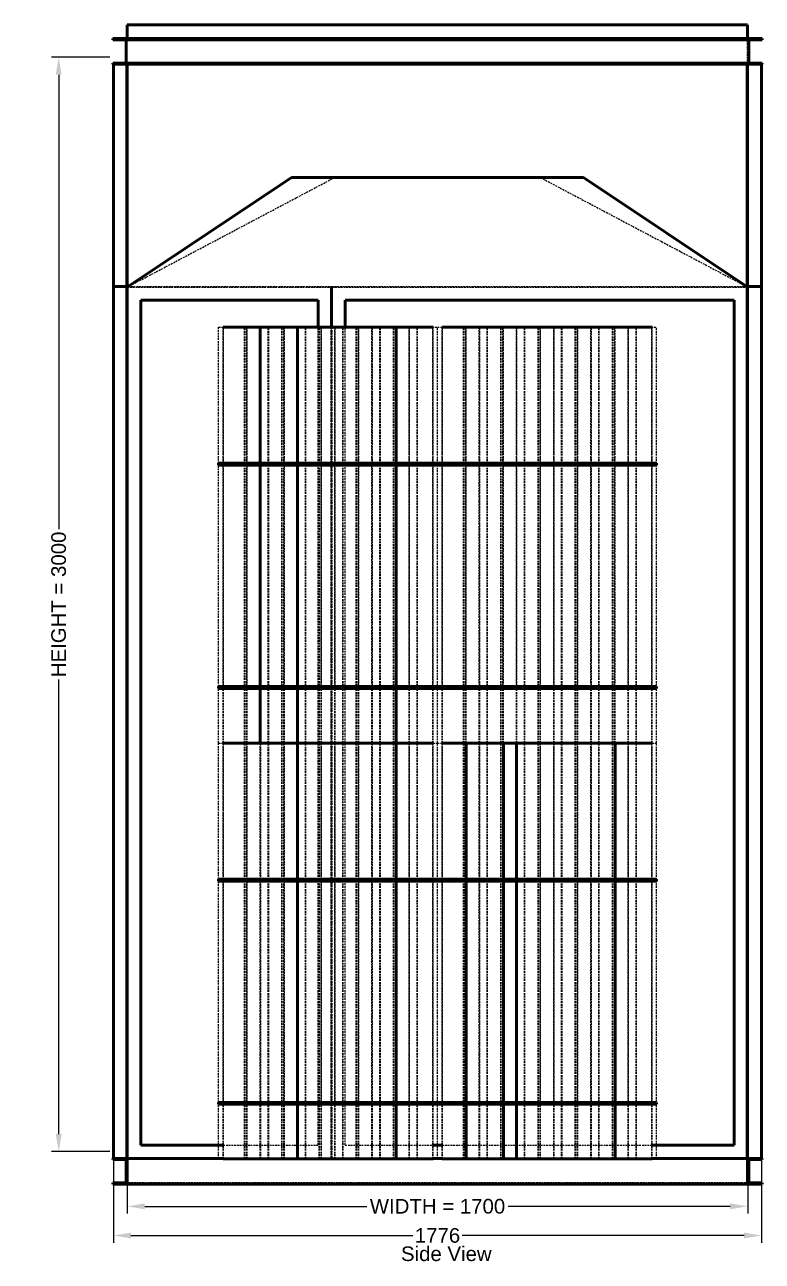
# Model space of a CAD drawing. Header units: millimetres. Extents: x -44 to 17066, y 420 to 12180.
# Drawn here: x 720 to 2741, y 8663 to 12053 of the extents above; entities that cross this region are included whole.
import ezdxf

# ---------------------------------------------------------------- set-up
doc = ezdxf.new("R2010")
doc.units = ezdxf.units.MM
doc.linetypes.add('Hidden', pattern=[15, 5, -3, 5, -2])
for name, color, linetype, lineweight in [('Default', 7, 'Continuous', 50), ('Edges', 7, 'Hidden', 15), ('HiddenEdges', 2, 'Hidden', 15), ('HiddenSilhouettes', 2, 'Hidden', 15), ('HiddenWires', 7, 'Hidden', 15), ('Silhouettes', 7, 'Continuous', 50), ('Wires', 7, 'Hidden', 15)]:
    doc.layers.add(name, color=color, linetype=linetype, lineweight=lineweight)
doc.layers.add('Dimension', color=7, linetype='Continuous', lineweight=50, true_color=0x6495ed)
doc.styles.add('Default', font='arial.ttf')
doc.dimstyles.get("Standard").update_dxf_attribs({"dimtxt": 0.18, "dimasz": 0.18, "dimexe": 0.18, "dimexo": 0.0625, "dimgap": 0.09, "dimtad": 0, "dimtih": 1, "dimtoh": 1, "dimdec": 4, "dimzin": 0, "dimdsep": 46, "dimtxsty": 'Standard', "dimcen": 0.09, "dimadec": 0, "dimazin": 0, "dimtfac": 1, "dimtdec": 4, "dimtofl": 0, "dimtmove": 0, "dimatfit": 3, "dimfxl": 1, "dimtolj": 1, "dimtzin": 0, "dimarcsym": 0})

# ---------------------------------------------------------------- blocks, each defined once
blk = doc.blocks.new('Left')
at = {"layer": 'Edges'}
blk.add_lwpolyline([(282.8, 1169.8), (848.8, 870.4)], dxfattribs=at)
for points in [[(-850, 869.8, 0), (-282.8, 1169.8, 0)], [(-587.5, 386.8, 0), (-587.5, 759.8, 0)], [(-521.5, 386.8, 0), (-521.5, 759.8, 0)], [(-419.5, 386.8, 0), (-419.5, 759.8, 0)], [(-317.5, 386.8, 0), (-317.5, 759.8, 0)], [(-281.5, 386.8, 0), (-281.5, 759.8, 0)], [(-215.5, 386.8, 0), (-215.5, 759.8, 0)], [(-179.5, 386.8, 0), (-179.5, 759.8, 0)], [(-77.5, 386.8, 0), (-77.5, 759.8, 0)], [(-11.5, 386.8, 0), (-11.5, 759.8, 0)], [(12.5, 386.8, 0), (12.5, 759.8, 0)], [(78.5, 386.8, 0), (78.5, 759.8, 0)], [(114.5, 386.8, 0), (114.5, 759.8, 0)], [(180.5, 386.8, 0), (180.5, 759.8, 0)], [(216.5, 386.8, 0), (216.5, 759.8, 0)], [(282.5, 386.8, 0), (282.5, 759.8, 0)], [(318.5, 386.8, 0), (318.5, 759.8, 0)], [(384.5, 386.8, 0), (384.5, 759.8, 0)], [(420.5, 386.8, 0), (420.5, 759.8, 0)], [(486.5, 386.8, 0), (486.5, 759.8, 0)], [(522.5, 386.8, 0), (522.5, 759.8, 0)], [(588.5, 386.8, 0), (588.5, 759.8, 0)], [(-587.5, -225.2, 0), (-587.5, 381.8, 0)], [(-521.5, -225.2, 0), (-521.5, 381.8, 0)], [(-419.5, -225.2, 0), (-419.5, 381.8, 0)], [(-317.5, -225.2, 0), (-317.5, 381.8, 0)], [(-281.5, -225.2, 0), (-281.5, 381.8, 0)], [(-215.5, -225.2, 0), (-215.5, 381.8, 0)], [(-179.5, -225.2, 0), (-179.5, 381.8, 0)], [(-77.5, -225.2, 0), (-77.5, 381.8, 0)], [(-11.5, -225.2, 0), (-11.5, 381.8, 0)], [(12.5, -225.2, 0), (12.5, 381.8, 0)], [(78.5, -225.2, 0), (78.5, 381.8, 0)], [(114.5, -225.2, 0), (114.5, 381.8, 0)], [(180.5, -225.2, 0), (180.5, 381.8, 0)], [(216.5, -225.2, 0), (216.5, 381.8, 0)], [(282.5, -225.2, 0), (282.5, 381.8, 0)], [(318.5, -225.2, 0), (318.5, 381.8, 0)], [(384.5, -225.2, 0), (384.5, 381.8, 0)], [(420.5, -225.2, 0), (420.5, 381.8, 0)], [(486.5, -225.2, 0), (486.5, 381.8, 0)], [(522.5, -225.2, 0), (522.5, 381.8, 0)], [(588.5, -225.2, 0), (588.5, 381.8, 0)], [(-587.5, -380.2, 0), (-587.5, -230.2, 0)], [(-521.5, -380.2, 0), (-521.5, -230.2, 0)], [(-419.5, -380.2, 0), (-419.5, -230.2, 0)], [(-317.5, -380.2, 0), (-317.5, -230.2, 0)], [(-281.5, -380.2, 0), (-281.5, -230.2, 0)], [(-215.5, -380.2, 0), (-215.5, -230.2, 0)], [(-179.5, -380.2, 0), (-179.5, -230.2, 0)], [(-77.5, -380.2, 0), (-77.5, -230.2, 0)], [(-11.5, -380.2, 0), (-11.5, -230.2, 0)], [(12.5, -380.2, 0), (12.5, -230.2, 0)], [(78.5, -380.2, 0), (78.5, -230.2, 0)], [(114.5, -380.2, 0), (114.5, -230.2, 0)], [(180.5, -380.2, 0), (180.5, -230.2, 0)], [(216.5, -380.2, 0), (216.5, -230.2, 0)], [(282.5, -380.2, 0), (282.5, -230.2, 0)], [(318.5, -380.2, 0), (318.5, -230.2, 0)], [(384.5, -380.2, 0), (384.5, -230.2, 0)], [(420.5, -380.2, 0), (420.5, -230.2, 0)], [(486.5, -380.2, 0), (486.5, -230.2, 0)], [(522.5, -380.2, 0), (522.5, -230.2, 0)], [(588.5, -380.2, 0), (588.5, -230.2, 0)], [(-587.5, -753.2, 0), (-587.5, -380.2, 0)], [(-521.5, -753.2, 0), (-521.5, -380.2, 0)], [(-485.5, -753.2, 0), (-485.5, -380.2, 0)], [(-419.5, -753.2, 0), (-419.5, -380.2, 0)], [(-317.5, -753.2, 0), (-317.5, -380.2, 0)], [(-281.5, -753.2, 0), (-281.5, -380.2, 0)], [(-215.5, -753.2, 0), (-215.5, -380.2, 0)], [(-179.5, -753.2, 0), (-179.5, -380.2, 0)], [(-77.5, -753.2, 0), (-77.5, -380.2, 0)], [(-11.5, -753.2, 0), (-11.5, -380.2, 0)], [(12.5, -753.2, 0), (12.5, -380.2, 0)], [(114.5, -753.2, 0), (114.5, -380.2, 0)], [(282.5, -753.2, 0), (282.5, -380.2, 0)], [(318.5, -753.2, 0), (318.5, -380.2, 0)], [(384.5, -753.2, 0), (384.5, -380.2, 0)], [(420.5, -753.2, 0), (420.5, -380.2, 0)], [(522.5, -753.2, 0), (522.5, -380.2, 0)], [(588.5, -753.2, 0), (588.5, -380.2, 0)], [(-587.5, -1365.2, 0), (-587.5, -758.2, 0)], [(-521.5, -1365.2, 0), (-521.5, -758.2, 0)], [(-485.5, -1365.2, 0), (-485.5, -758.2, 0)], [(-419.5, -1365.2, 0), (-419.5, -758.2, 0)], [(-317.5, -1365.2, 0), (-317.5, -758.2, 0)], [(-281.5, -1365.2, 0), (-281.5, -758.2, 0)], [(-215.5, -1365.2, 0), (-215.5, -758.2, 0)], [(-179.5, -1365.2, 0), (-179.5, -758.2, 0)], [(-77.5, -1365.2, 0), (-77.5, -758.2, 0)], [(-11.5, -1365.2, 0), (-11.5, -758.2, 0)], [(12.5, -1365.2, 0), (12.5, -758.2, 0)], [(114.5, -1365.2, 0), (114.5, -758.2, 0)], [(282.5, -1365.2, 0), (282.5, -758.2, 0)], [(318.5, -1365.2, 0), (318.5, -758.2, 0)], [(384.5, -1365.2, 0), (384.5, -758.2, 0)], [(420.5, -1365.2, 0), (420.5, -758.2, 0)], [(522.5, -1365.2, 0), (522.5, -758.2, 0)], [(588.5, -1365.2, 0), (588.5, -758.2, 0)], [(-587.5, -1520.2, 0), (-587.5, -1370.2, 0)], [(-521.5, -1520.2, 0), (-521.5, -1370.2, 0)], [(-485.5, -1520.2, 0), (-485.5, -1370.2, 0)], [(-419.5, -1520.2, 0), (-419.5, -1370.2, 0)], [(-317.5, -1520.2, 0), (-317.5, -1370.2, 0)], [(-281.5, -1520.2, 0), (-281.5, -1370.2, 0)], [(-215.5, -1520.2, 0), (-215.5, -1370.2, 0)], [(-179.5, -1520.2, 0), (-179.5, -1370.2, 0)], [(-77.5, -1520.2, 0), (-77.5, -1370.2, 0)], [(-11.5, -1520.2, 0), (-11.5, -1370.2, 0)], [(12.5, -1520.2, 0), (12.5, -1370.2, 0)], [(114.5, -1520.2, 0), (114.5, -1370.2, 0)], [(282.5, -1520.2, 0), (282.5, -1370.2, 0)], [(318.5, -1520.2, 0), (318.5, -1370.2, 0)], [(384.5, -1520.2, 0), (384.5, -1370.2, 0)], [(420.5, -1520.2, 0), (420.5, -1370.2, 0)], [(522.5, -1520.2, 0), (522.5, -1370.2, 0)], [(588.5, -1520.2, 0), (588.5, -1370.2, 0)]]:
    blk.add_polyline3d(points, dxfattribs=at)
for points in [[(-586.3, 759.8, 0)], [(-527.3, 759.8, 0)], [(-463.7, 759.8, 0)], [(-462.5, 759.8, 0)], [(-426.5, 759.8, 0)], [(-425.3, 759.8, 0)], [(-420.7, 759.8, 0)], [(-361.7, 759.8, 0)], [(-360.5, 759.8, 0)], [(-324.5, 759.8, 0)], [(-323.3, 759.8, 0)], [(-259.7, 759.8, 0)], [(-157.7, 759.8, 0)], [(-156.5, 759.8, 0)], [(-120.5, 759.8, 0)], [(-119.3, 759.8, 0)], [(-76.3, 759.8, 0)], [(-54.5, 759.8, 0)], [(13.7, 759.8, 0)], [(72.7, 759.8, 0)], [(136.3, 759.8, 0)], [(137.5, 759.8, 0)], [(173.5, 759.8, 0)], [(174.7, 759.8, 0)], [(238.3, 759.8, 0)], [(239.5, 759.8, 0)], [(275.5, 759.8, 0)], [(276.7, 759.8, 0)], [(340.3, 759.8, 0)], [(341.5, 759.8, 0)], [(377.5, 759.8, 0)], [(378.7, 759.8, 0)], [(442.3, 759.8, 0)], [(443.5, 759.8, 0)], [(479.5, 759.8, 0)], [(480.7, 759.8, 0)], [(544.3, 759.8, 0)], [(545.5, 759.8, 0)]]:
    blk.add_polyline3d(points, close=True, dxfattribs=at)
at = {"layer": 'HiddenEdges'}
blk.add_lwpolyline([(848.8, 870.4), (850, 869.8)], dxfattribs=at)
for points in [[(-848.8, 1551, 0), (-848.8, 1587.8, 0)], [(848.8, 1587.8, 0), (-848.8, 1587.8, 0)], [(-835, 1587.8, 0), (-835, 1589, 0)], [(835, 1587.8, 0), (835, 1589, 0)], [(848.8, 1551, 0), (848.8, 1587.8, 0)], [(-850, 1481, 0), (-850, 1551, 0)], [(850, 1481, 0), (850, 1551, 0)], [(-886.8, 1466, 0), (-888, 1466, 0)], [(-886.8, 872.2, 0), (-886.8, 1479.8, 0)], [(-850, 1479.8, 0), (-886.8, 1479.8, 0)], [(886.8, 1479.8, 0), (850, 1479.8, 0)], [(886.8, 872.2, 0), (886.8, 1479.8, 0)], [(888, 1466, 0), (886.8, 1466, 0)], [(-886.8, 886, 0), (-888, 886, 0)], [(888, 886, 0), (886.8, 886, 0)], [(-886.8, 856, 0), (-888, 856, 0)], [(-850, 872.2, 0), (-886.8, 872.2, 0)], [(-886.8, -1517.8, 0), (-886.8, 869.8, 0)], [(-850, 869.8, 0), (-886.8, 869.8, 0)], [(-848.8, -1517.8, 0), (-848.8, 869.8, 0)], [(-291.2, -1517.8, 0), (-291.2, 869.8, 0)], [(-288.8, -1517.8, 0), (-288.8, 869.8, 0)], [(886.8, 872.2, 0), (850, 872.2, 0)], [(886.8, 869.8, 0), (850, 869.8, 0)], [(886.8, -1517.8, 0), (886.8, 869.8, 0)], [(888, 856, 0), (886.8, 856, 0)], [(-586.3, -380.2, 0), (-586.3, 759.8, 0)], [(-527.3, -380.2, 0), (-527.3, 759.8, 0)], [(-463.7, -380.2, 0), (-463.7, 759.8, 0)], [(-462.5, -380.2, 0), (-462.5, 759.8, 0)], [(-426.5, -380.2, 0), (-426.5, 759.8, 0)], [(-425.3, -380.2, 0), (-425.3, 759.8, 0)], [(-420.7, -380.2, 0), (-420.7, 759.8, 0)], [(-361.7, -380.2, 0), (-361.7, 759.8, 0)], [(-360.5, -380.2, 0), (-360.5, 759.8, 0)], [(-324.5, -380.2, 0), (-324.5, 759.8, 0)], [(-323.3, -380.2, 0), (-323.3, 759.8, 0)], [(-259.7, -380.2, 0), (-259.7, 759.8, 0)], [(-222.5, -380.2, 0), (-222.5, 759.8, 0)], [(-157.7, -380.2, 0), (-157.7, 759.8, 0)], [(-156.5, -380.2, 0), (-156.5, 759.8, 0)], [(-120.5, -380.2, 0), (-120.5, 759.8, 0)], [(-119.3, -380.2, 0), (-119.3, 759.8, 0)], [(-76.3, -380.2, 0), (-76.3, 759.8, 0)], [(-54.5, -380.2, 0), (-54.5, 759.8, 0)], [(13.7, -380.2, 0), (13.7, 759.8, 0)], [(72.7, -380.2, 0), (72.7, 759.8, 0)], [(136.3, -380.2, 0), (136.3, 759.8, 0)], [(137.5, -380.2, 0), (137.5, 759.8, 0)], [(173.5, -380.2, 0), (173.5, 759.8, 0)], [(174.7, -380.2, 0), (174.7, 759.8, 0)], [(238.3, -380.2, 0), (238.3, 759.8, 0)], [(239.5, -380.2, 0), (239.5, 759.8, 0)], [(275.5, -380.2, 0), (275.5, 759.8, 0)], [(276.7, -380.2, 0), (276.7, 759.8, 0)], [(340.3, -380.2, 0), (340.3, 759.8, 0)], [(341.5, -380.2, 0), (341.5, 759.8, 0)], [(377.5, -380.2, 0), (377.5, 759.8, 0)], [(378.7, -380.2, 0), (378.7, 759.8, 0)], [(442.3, -380.2, 0), (442.3, 759.8, 0)], [(443.5, -380.2, 0), (443.5, 759.8, 0)], [(479.5, -380.2, 0), (479.5, 759.8, 0)], [(480.7, -380.2, 0), (480.7, 759.8, 0)], [(544.3, -380.2, 0), (544.3, 759.8, 0)], [(545.5, -380.2, 0), (545.5, 759.8, 0)], [(-587.5, 381.8, 0), (-587.5, 386.8, 0)], [(-521.5, 381.8, 0), (-521.5, 386.8, 0)], [(-419.5, 381.8, 0), (-419.5, 386.8, 0)], [(-317.5, 381.8, 0), (-317.5, 386.8, 0)], [(-281.5, 381.8, 0), (-281.5, 386.8, 0)], [(-215.5, 381.8, 0), (-215.5, 386.8, 0)], [(-179.5, 381.8, 0), (-179.5, 386.8, 0)], [(-77.5, 381.8, 0), (-77.5, 386.8, 0)], [(-11.5, 381.8, 0), (-11.5, 386.8, 0)], [(12.5, 381.8, 0), (12.5, 386.8, 0)], [(78.5, 381.8, 0), (78.5, 386.8, 0)], [(114.5, 381.8, 0), (114.5, 386.8, 0)], [(180.5, 381.8, 0), (180.5, 386.8, 0)], [(216.5, 381.8, 0), (216.5, 386.8, 0)], [(282.5, 381.8, 0), (282.5, 386.8, 0)], [(318.5, 381.8, 0), (318.5, 386.8, 0)], [(384.5, 381.8, 0), (384.5, 386.8, 0)], [(420.5, 381.8, 0), (420.5, 386.8, 0)], [(486.5, 381.8, 0), (486.5, 386.8, 0)], [(522.5, 381.8, 0), (522.5, 386.8, 0)], [(588.5, 381.8, 0), (588.5, 386.8, 0)], [(-587.5, -230.2, 0), (-587.5, -225.2, 0)], [(-521.5, -230.2, 0), (-521.5, -225.2, 0)], [(-419.5, -230.2, 0), (-419.5, -225.2, 0)], [(-317.5, -230.2, 0), (-317.5, -225.2, 0)], [(-281.5, -230.2, 0), (-281.5, -225.2, 0)], [(-215.5, -230.2, 0), (-215.5, -225.2, 0)], [(-179.5, -230.2, 0), (-179.5, -225.2, 0)], [(-77.5, -230.2, 0), (-77.5, -225.2, 0)], [(-11.5, -230.2, 0), (-11.5, -225.2, 0)], [(12.5, -230.2, 0), (12.5, -225.2, 0)], [(78.5, -230.2, 0), (78.5, -225.2, 0)], [(114.5, -230.2, 0), (114.5, -225.2, 0)], [(180.5, -230.2, 0), (180.5, -225.2, 0)], [(216.5, -230.2, 0), (216.5, -225.2, 0)], [(282.5, -230.2, 0), (282.5, -225.2, 0)], [(318.5, -230.2, 0), (318.5, -225.2, 0)], [(384.5, -230.2, 0), (384.5, -225.2, 0)], [(420.5, -230.2, 0), (420.5, -225.2, 0)], [(486.5, -230.2, 0), (486.5, -225.2, 0)], [(522.5, -230.2, 0), (522.5, -225.2, 0)], [(588.5, -230.2, 0), (588.5, -225.2, 0)], [(-586.3, -1520.2, 0), (-586.3, -380.2, 0)], [(-463.7, -1520.2, 0), (-463.7, -380.2, 0)], [(-462.5, -1520.2, 0), (-462.5, -380.2, 0)], [(-426.5, -1520.2, 0), (-426.5, -380.2, 0)], [(-425.3, -1520.2, 0), (-425.3, -380.2, 0)], [(-420.7, -1520.2, 0), (-420.7, -380.2, 0)], [(-361.7, -1520.2, 0), (-361.7, -380.2, 0)], [(-360.5, -1520.2, 0), (-360.5, -380.2, 0)], [(-324.5, -1520.2, 0), (-324.5, -380.2, 0)], [(-323.3, -1520.2, 0), (-323.3, -380.2, 0)], [(-259.7, -1520.2, 0), (-259.7, -380.2, 0)], [(-222.5, -1520.2, 0), (-222.5, -380.2, 0)], [(-157.7, -1520.2, 0), (-157.7, -380.2, 0)], [(-156.5, -1520.2, 0), (-156.5, -380.2, 0)], [(-120.5, -1520.2, 0), (-120.5, -380.2, 0)], [(-119.3, -1520.2, 0), (-119.3, -380.2, 0)], [(-76.3, -1520.2, 0), (-76.3, -380.2, 0)], [(-54.5, -1520.2, 0), (-54.5, -380.2, 0)], [(13.7, -1520.2, 0), (13.7, -380.2, 0)], [(136.3, -1520.2, 0), (136.3, -380.2, 0)], [(137.5, -1520.2, 0), (137.5, -380.2, 0)], [(174.7, -1520.2, 0), (174.7, -380.2, 0)], [(179.3, -1520.2, 0), (179.3, -380.2, 0)], [(239.5, -1520.2, 0), (239.5, -380.2, 0)], [(276.7, -1520.2, 0), (276.7, -380.2, 0)], [(340.3, -1520.2, 0), (340.3, -380.2, 0)], [(377.5, -1520.2, 0), (377.5, -380.2, 0)], [(383.3, -1520.2, 0), (383.3, -380.2, 0)], [(442.3, -1520.2, 0), (442.3, -380.2, 0)], [(443.5, -1520.2, 0), (443.5, -380.2, 0)], [(479.5, -1520.2, 0), (479.5, -380.2, 0)], [(523.7, -1520.2, 0), (523.7, -380.2, 0)], [(-587.5, -758.2, 0), (-587.5, -753.2, 0)], [(-521.5, -758.2, 0), (-521.5, -753.2, 0)], [(-485.5, -758.2, 0), (-485.5, -753.2, 0)], [(-419.5, -758.2, 0), (-419.5, -753.2, 0)], [(-317.5, -758.2, 0), (-317.5, -753.2, 0)], [(-281.5, -758.2, 0), (-281.5, -753.2, 0)], [(-215.5, -758.2, 0), (-215.5, -753.2, 0)], [(-179.5, -758.2, 0), (-179.5, -753.2, 0)], [(-77.5, -758.2, 0), (-77.5, -753.2, 0)], [(-11.5, -758.2, 0), (-11.5, -753.2, 0)], [(12.5, -758.2, 0), (12.5, -753.2, 0)], [(114.5, -758.2, 0), (114.5, -753.2, 0)], [(282.5, -758.2, 0), (282.5, -753.2, 0)], [(318.5, -758.2, 0), (318.5, -753.2, 0)], [(384.5, -758.2, 0), (384.5, -753.2, 0)], [(420.5, -758.2, 0), (420.5, -753.2, 0)], [(522.5, -758.2, 0), (522.5, -753.2, 0)], [(588.5, -758.2, 0), (588.5, -753.2, 0)], [(-587.5, -1370.2, 0), (-587.5, -1365.2, 0)], [(-521.5, -1370.2, 0), (-521.5, -1365.2, 0)], [(-485.5, -1370.2, 0), (-485.5, -1365.2, 0)], [(-419.5, -1370.2, 0), (-419.5, -1365.2, 0)], [(-317.5, -1370.2, 0), (-317.5, -1365.2, 0)], [(-281.5, -1370.2, 0), (-281.5, -1365.2, 0)], [(-215.5, -1370.2, 0), (-215.5, -1365.2, 0)], [(-179.5, -1370.2, 0), (-179.5, -1365.2, 0)], [(-77.5, -1370.2, 0), (-77.5, -1365.2, 0)], [(-11.5, -1370.2, 0), (-11.5, -1365.2, 0)], [(12.5, -1370.2, 0), (12.5, -1365.2, 0)], [(114.5, -1370.2, 0), (114.5, -1365.2, 0)], [(282.5, -1370.2, 0), (282.5, -1365.2, 0)], [(318.5, -1370.2, 0), (318.5, -1365.2, 0)], [(384.5, -1370.2, 0), (384.5, -1365.2, 0)], [(420.5, -1370.2, 0), (420.5, -1365.2, 0)], [(522.5, -1370.2, 0), (522.5, -1365.2, 0)], [(588.5, -1370.2, 0), (588.5, -1365.2, 0)], [(890, -1519, 0), (-890, -1519, 0)], [(890, -1522, 0), (-890, -1522, 0)], [(-886.8, -1504, 0), (-888, -1504, 0)], [(-850, -1517.8, 0), (-886.8, -1517.8, 0)], [(853, -1522, 0), (-853, -1522, 0)], [(-291.2, -1517.8, 0), (-848.8, -1517.8, 0)], [(848.8, -1517.8, 0), (-288.8, -1517.8, 0)], [(886.8, -1517.8, 0), (850, -1517.8, 0)], [(888, -1504, 0), (886.8, -1504, 0)], [(890, -1586, 0), (-890, -1586, 0)], [(890, -1589, 0), (-890, -1589, 0)], [(853, -1586, 0), (-853, -1586, 0)]]:
    blk.add_polyline3d(points, dxfattribs=at)
at = {"layer": 'HiddenSilhouettes'}
for points in [[(-853, 1548, 0)], [(853, 1548, 0)]]:
    blk.add_polyline3d(points, close=True, dxfattribs=at)
for points in [[(-888, 1481, 0), (-888, 1481, 0)], [(-850, 1481, 0), (-850, 1481, 0)], [(850, 1481, 0), (850, 1481, 0)], [(888, 1481, 0), (888, 1481, 0)], [(-848.2, 871, 0), (-290, 871, 0)], [(-290, 871, 0), (848.2, 871, 0)], [(-290, 869.8, 0), (-290, 871, 0)], [(848.8, 871, 0), (850, 871, 0)], [(848.8, 870.6, 0), (850, 869.8, 0)], [(-528.5, -380.2, 0), (-528.5, 759.8, 0)], [(-522.7, -380.2, 0), (-522.7, 759.8, 0)], [(-484.3, -380.2, 0), (-484.3, 759.8, 0)], [(-382.3, -380.2, 0), (-382.3, 759.8, 0)], [(-326.8, -1482.2, 0), (-326.8, 759.8, 0)], [(-318.7, -380.2, 0), (-318.7, 759.8, 0)], [(-290, -1519, 0), (-290, 759.8, 0)], [(-280.3, -380.2, 0), (-280.3, 759.8, 0)], [(-258.5, -380.2, 0), (-258.5, 759.8, 0)], [(-253.2, -1482.2, 0), (-253.2, 759.8, 0)], [(-221.3, -380.2, 0), (-221.3, 759.8, 0)], [(-216.7, -380.2, 0), (-216.7, 759.8, 0)], [(-178.3, -380.2, 0), (-178.3, 759.8, 0)], [(-114.7, -380.2, 0), (-114.7, 759.8, 0)], [(-55.7, -380.2, 0), (-55.7, 759.8, 0)], [(-12.7, -380.2, 0), (-12.7, 759.8, 0)], [(71.5, -380.2, 0), (71.5, 759.8, 0)], [(77.3, -380.2, 0), (77.3, 759.8, 0)], [(115.7, -380.2, 0), (115.7, 759.8, 0)], [(179.3, -380.2, 0), (179.3, 759.8, 0)], [(217.7, -380.2, 0), (217.7, 759.8, 0)], [(281.3, -380.2, 0), (281.3, 759.8, 0)], [(319.7, -380.2, 0), (319.7, 759.8, 0)], [(383.3, -380.2, 0), (383.3, 759.8, 0)], [(421.7, -380.2, 0), (421.7, 759.8, 0)], [(485.3, -380.2, 0), (485.3, 759.8, 0)], [(523.7, -380.2, 0), (523.7, 759.8, 0)], [(587.3, -380.2, 0), (587.3, 759.8, 0)], [(-485.5, 381.8, 0), (-485.5, 386.8, 0)], [(-383.5, 381.8, 0), (-383.5, 386.8, 0)], [(-113.5, 381.8, 0), (-113.5, 386.8, 0)], [(-585, -230.2, 0), (-585, -225.2, 0)], [(-575, -230.2, 0), (-575, -225.2, 0)], [(-485.5, -230.2, 0), (-485.5, -225.2, 0)], [(-383.5, -230.2, 0), (-383.5, -225.2, 0)], [(-113.5, -230.2, 0), (-113.5, -225.2, 0)], [(-25, -230.2, 0), (-25, -225.2, 0)], [(-15, -230.2, 0), (-15, -225.2, 0)], [(15, -230.2, 0), (15, -225.2, 0)], [(25, -230.2, 0), (25, -225.2, 0)], [(575, -230.2, 0), (575, -225.2, 0)], [(585, -230.2, 0), (585, -225.2, 0)], [(-528.5, -1520.2, 0), (-528.5, -380.2, 0)], [(-528.5, -380.2, 0), (-462.5, -380.2, 0)], [(-527.3, -1520.2, 0), (-527.3, -380.2, 0)], [(-527.3, -380.2, 0), (-521.5, -380.2, 0)], [(-522.7, -1520.2, 0), (-522.7, -380.2, 0)], [(-485.5, -380.2, 0), (-463.7, -380.2, 0)], [(-484.3, -1520.2, 0), (-484.3, -380.2, 0)], [(-426.5, -380.2, 0), (-360.5, -380.2, 0)], [(-425.3, -380.2, 0), (-419.5, -380.2, 0)], [(-383.5, -380.2, 0), (-361.7, -380.2, 0)], [(-382.3, -1520.2, 0), (-382.3, -380.2, 0)], [(-324.5, -380.2, 0), (-278.1, -380.2, 0)], [(-323.3, -380.2, 0), (-317.5, -380.2, 0)], [(-318.7, -1520.2, 0), (-318.7, -380.2, 0)], [(-281.5, -380.2, 0), (-278.1, -380.2, 0)], [(-280.3, -1520.2, 0), (-280.3, -380.2, 0)], [(-258.5, -1520.2, 0), (-258.5, -380.2, 0)], [(-222.5, -380.2, 0), (-166.9, -380.2, 0)], [(-221.3, -1520.2, 0), (-221.3, -380.2, 0)], [(-221.3, -380.2, 0), (-215.5, -380.2, 0)], [(-216.7, -1520.2, 0), (-216.7, -380.2, 0)], [(-179.5, -380.2, 0), (-166.9, -380.2, 0)], [(-178.3, -1520.2, 0), (-178.3, -380.2, 0)], [(-120.5, -380.2, 0), (-55.6, -380.2, 0)], [(-119.3, -380.2, 0), (-113.5, -380.2, 0)], [(-114.7, -1520.2, 0), (-114.7, -380.2, 0)], [(-77.5, -380.2, 0), (-55.7, -380.2, 0)], [(-55.7, -1520.2, 0), (-55.7, -380.2, 0)], [(-12.7, -1520.2, 0), (-12.7, -380.2, 0)], [(71.5, -1520.2, 0), (71.5, -380.2, 0)], [(71.5, -380.2, 0), (137.5, -380.2, 0)], [(72.7, -1520.2, 0), (72.7, -380.2, 0)], [(72.7, -380.2, 0), (78.5, -380.2, 0)], [(77.3, -1520.2, 0), (77.3, -380.2, 0)], [(114.5, -380.2, 0), (136.3, -380.2, 0)], [(115.7, -1520.2, 0), (115.7, -380.2, 0)], [(173.5, -1520.2, 0), (173.5, -380.2, 0)], [(173.5, -380.2, 0), (222.5, -380.2, 0)], [(174.7, -380.2, 0), (180.5, -380.2, 0)], [(216.5, -380.2, 0), (222.5, -380.2, 0)], [(217.7, -1520.2, 0), (217.7, -380.2, 0)], [(238.3, -1520.2, 0), (238.3, -380.2, 0)], [(275.5, -1520.2, 0), (275.5, -380.2, 0)], [(275.5, -380.2, 0), (333.7, -380.2, 0)], [(276.7, -380.2, 0), (282.5, -380.2, 0)], [(281.3, -1520.2, 0), (281.3, -380.2, 0)], [(318.5, -380.2, 0), (333.7, -380.2, 0)], [(319.7, -1520.2, 0), (319.7, -380.2, 0)], [(341.5, -1520.2, 0), (341.5, -380.2, 0)], [(377.5, -380.2, 0), (443.5, -380.2, 0)], [(378.7, -1520.2, 0), (378.7, -380.2, 0)], [(378.7, -380.2, 0), (384.5, -380.2, 0)], [(420.5, -380.2, 0), (442.3, -380.2, 0)], [(421.7, -1520.2, 0), (421.7, -380.2, 0)], [(479.5, -380.2, 0), (545.5, -380.2, 0)], [(480.7, -1520.2, 0), (480.7, -380.2, 0)], [(480.7, -380.2, 0), (486.5, -380.2, 0)], [(485.3, -1520.2, 0), (485.3, -380.2, 0)], [(522.5, -380.2, 0), (544.3, -380.2, 0)], [(544.3, -1520.2, 0), (544.3, -380.2, 0)], [(545.5, -1520.2, 0), (545.5, -380.2, 0)], [(587.3, -1520.2, 0), (587.3, -380.2, 0)], [(-383.5, -758.2, 0), (-383.5, -753.2, 0)], [(-113.5, -758.2, 0), (-113.5, -753.2, 0)], [(78.5, -758.2, 0), (78.5, -753.2, 0)], [(180.5, -758.2, 0), (180.5, -753.2, 0)], [(216.5, -758.2, 0), (216.5, -753.2, 0)], [(486.5, -758.2, 0), (486.5, -753.2, 0)], [(-585, -1370.2, 0), (-585, -1365.2, 0)], [(-575, -1370.2, 0), (-575, -1365.2, 0)], [(-383.5, -1370.2, 0), (-383.5, -1365.2, 0)], [(-113.5, -1370.2, 0), (-113.5, -1365.2, 0)], [(-25, -1370.2, 0), (-25, -1365.2, 0)], [(-15, -1370.2, 0), (-15, -1365.2, 0)], [(15, -1370.2, 0), (15, -1365.2, 0)], [(25, -1370.2, 0), (25, -1365.2, 0)], [(78.5, -1370.2, 0), (78.5, -1365.2, 0)], [(180.5, -1370.2, 0), (180.5, -1365.2, 0)], [(216.5, -1370.2, 0), (216.5, -1365.2, 0)], [(486.5, -1370.2, 0), (486.5, -1365.2, 0)], [(575, -1370.2, 0), (575, -1365.2, 0)], [(585, -1370.2, 0), (585, -1365.2, 0)], [(-587.5, -1482.2, 0), (-326.8, -1482.2, 0)], [(-253.2, -1482.2, 0), (-11.5, -1482.2, 0)], [(12.5, -1482.2, 0), (588.5, -1482.2, 0)], [(-587.5, -1519, 0), (-11.5, -1519, 0)], [(-528.5, -1520.2, 0), (-462.5, -1520.2, 0)], [(-527.3, -1520.2, 0), (-521.5, -1520.2, 0)], [(-485.5, -1520.2, 0), (-463.7, -1520.2, 0)], [(-426.5, -1520.2, 0), (-360.5, -1520.2, 0)], [(-425.3, -1520.2, 0), (-419.5, -1520.2, 0)], [(-383.5, -1520.2, 0), (-361.7, -1520.2, 0)], [(-324.5, -1520.2, 0), (-258.5, -1520.2, 0)], [(-323.3, -1520.2, 0), (-317.5, -1520.2, 0)], [(-281.5, -1520.2, 0), (-259.7, -1520.2, 0)], [(-222.5, -1520.2, 0), (-156.5, -1520.2, 0)], [(-221.3, -1520.2, 0), (-215.5, -1520.2, 0)], [(-179.5, -1520.2, 0), (-157.7, -1520.2, 0)], [(-120.5, -1520.2, 0), (-54.5, -1520.2, 0)], [(-119.3, -1520.2, 0), (-113.5, -1520.2, 0)], [(-77.5, -1520.2, 0), (-55.7, -1520.2, 0)], [(12.5, -1519, 0), (588.5, -1519, 0)], [(71.5, -1520.2, 0), (137.5, -1520.2, 0)], [(72.7, -1520.2, 0), (78.5, -1520.2, 0)], [(114.5, -1520.2, 0), (136.3, -1520.2, 0)], [(173.5, -1520.2, 0), (222.5, -1520.2, 0)], [(174.7, -1520.2, 0), (180.5, -1520.2, 0)], [(216.5, -1520.2, 0), (222.5, -1520.2, 0)], [(275.5, -1520.2, 0), (333.7, -1520.2, 0)], [(276.7, -1520.2, 0), (282.5, -1520.2, 0)], [(318.5, -1520.2, 0), (333.7, -1520.2, 0)], [(377.5, -1520.2, 0), (443.5, -1520.2, 0)], [(378.7, -1520.2, 0), (384.5, -1520.2, 0)], [(420.5, -1520.2, 0), (442.3, -1520.2, 0)], [(479.5, -1520.2, 0), (545.5, -1520.2, 0)], [(480.7, -1520.2, 0), (486.5, -1520.2, 0)], [(522.5, -1520.2, 0), (544.3, -1520.2, 0)], [(848.8, -1519, 0), (850, -1519, 0)]]:
    blk.add_polyline3d(points, dxfattribs=at)
at = {"layer": 'HiddenWires'}
for points in [[(848.8, 869.8, 0), (850, 869.8, 0)], [(-600, 381.8, 0), (-600, 386.8, 0)], [(-600, -230.2, 0), (-600, -225.2, 0)], [(-587.5, -380.2, 0), (-278.1, -380.2, 0)], [(-166.9, -380.2, 0), (-111.2, -380.2, 0)], [(-55.6, -380.2, 0), (-11.5, -380.2, 0)], [(12.5, -380.2, 0), (588.5, -380.2, 0)], [(-600, -758.2, 0), (-600, -753.2, 0)], [(-600, -1370.2, 0), (-600, -1365.2, 0)], [(-587.5, -1520.2, 0), (-11.5, -1520.2, 0)], [(12.5, -1520.2, 0), (588.5, -1520.2, 0)]]:
    blk.add_polyline3d(points, dxfattribs=at)
at = {"layer": 'Silhouettes'}
blk.add_lwpolyline([(-850, 869.8), (-399.7, 1169.8)], dxfattribs=at)
for points in [[(-850, 1589, 0), (850, 1589, 0)], [(-850, 1551, 0), (-850, 1589, 0)], [(850, 1551, 0), (850, 1589, 0)], [(-890, 1551, 0), (890, 1551, 0)], [(-890, 1548, 0), (-890, 1551, 0)], [(-890, 1548, 0), (890, 1548, 0)], [(-853, 1484, 0), (-853, 1548, 0)], [(853, 1484, 0), (853, 1548, 0)], [(890, 1548, 0), (890, 1551, 0)], [(-890, 1481, 0), (-890, 1484, 0)], [(-890, 1484, 0), (890, 1484, 0)], [(-890, 1481, 0), (890, 1481, 0)], [(-888, 871, 0), (-888, 1481, 0)], [(-851.2, 1479.8, 0), (-850, 1479.8, 0)], [(-851.2, 869.8, 0), (-851.2, 1479.8, 0)], [(-850, 1191.7, 0), (-850, 1481, 0)], [(848.8, 1479.8, 0), (850, 1479.8, 0)], [(848.8, 869.8, 0), (848.8, 1479.8, 0)], [(850, 1191.7, 0), (850, 1481, 0)], [(888, 871, 0), (888, 1481, 0)], [(890, 1481, 0), (890, 1484, 0)], [(-850, 869.8, 0), (-850, 1191.7, 0)], [(850, 869.8, 0), (850, 1191.7, 0)], [(-399.7, 1169.8, 0), (-282.8, 1169.8, 0)], [(-282.8, 1169.8, 0), (282.8, 1169.8, 0)], [(282.8, 1169.8, 0), (399.7, 1169.8, 0)], [(399.7, 1169.8, 0), (848.8, 870.6, 0)], [(-888, -1519, 0), (-888, 871, 0)], [(-888, 871, 0), (-850, 871, 0)], [(-851.2, -1520.2, 0), (-851.2, 869.8, 0)], [(-851.2, 869.8, 0), (-850, 869.8, 0)], [(-850, -1191.8, 0), (-850, 871, 0)], [(-850, 871, 0), (-848.2, 871, 0)], [(-290, 759.8, 0), (-290, 869.8, 0)], [(848.2, 871, 0), (848.8, 871, 0)], [(848.8, 869.8, 0), (850, 869.8, 0)], [(848.8, -1520.2, 0), (848.8, 869.8, 0)], [(850, 794.5, 0), (850, 871, 0)], [(850, 871, 0), (888, 871, 0)], [(888, -1519, 0), (888, 871, 0)], [(-813.2, 834.2, 0), (-326.8, 834.2, 0)], [(-813.2, -1482.2, 0), (-813.2, 834.2, 0)], [(-326.8, 759.8, 0), (-326.8, 834.2, 0)], [(-253.2, 759.8, 0), (-253.2, 834.2, 0)], [(-253.2, 834.2, 0), (813.2, 834.2, 0)], [(813.2, -1482.2, 0), (813.2, 834.2, 0)], [(850, 0, 0), (850, 794.5, 0)], [(-587.5, 759.8, 0), (-521.5, 759.8, 0)], [(-528.5, 759.8, 0), (-462.5, 759.8, 0)], [(-527.3, 759.8, 0), (-463.7, 759.8, 0)], [(-485.5, 759.8, 0), (-419.5, 759.8, 0)], [(-485.5, 386.8, 0), (-485.5, 759.8, 0)], [(-426.5, 759.8, 0), (-360.5, 759.8, 0)], [(-425.3, 759.8, 0), (-361.7, 759.8, 0)], [(-383.5, 759.8, 0), (-317.5, 759.8, 0)], [(-383.5, 386.8, 0), (-383.5, 759.8, 0)], [(-324.5, 759.8, 0), (-258.5, 759.8, 0)], [(-323.3, 759.8, 0), (-259.7, 759.8, 0)], [(-281.5, 759.8, 0), (-215.5, 759.8, 0)], [(-222.5, 759.8, 0), (-156.5, 759.8, 0)], [(-221.3, 759.8, 0), (-157.7, 759.8, 0)], [(-179.5, 759.8, 0), (-113.5, 759.8, 0)], [(-120.5, 759.8, 0), (-54.5, 759.8, 0)], [(-119.3, 759.8, 0), (-55.7, 759.8, 0)], [(-113.5, 386.8, 0), (-113.5, 759.8, 0)], [(-77.5, 759.8, 0), (-11.5, 759.8, 0)], [(12.5, 759.8, 0), (78.5, 759.8, 0)], [(71.5, 759.8, 0), (137.5, 759.8, 0)], [(72.7, 759.8, 0), (136.3, 759.8, 0)], [(114.5, 759.8, 0), (180.5, 759.8, 0)], [(173.5, 759.8, 0), (222.5, 759.8, 0)], [(174.7, 759.8, 0), (222.5, 759.8, 0)], [(216.5, 759.8, 0), (282.5, 759.8, 0)], [(275.5, 759.8, 0), (333.7, 759.8, 0)], [(276.7, 759.8, 0), (333.7, 759.8, 0)], [(318.5, 759.8, 0), (384.5, 759.8, 0)], [(377.5, 759.8, 0), (443.5, 759.8, 0)], [(378.7, 759.8, 0), (442.3, 759.8, 0)], [(420.5, 759.8, 0), (486.5, 759.8, 0)], [(479.5, 759.8, 0), (545.5, 759.8, 0)], [(480.7, 759.8, 0), (544.3, 759.8, 0)], [(522.5, 759.8, 0), (588.5, 759.8, 0)], [(-600, 386.8, 0), (0, 386.8, 0)], [(-600, 381.8, 0), (-600, 386.8, 0)], [(-600, 381.8, 0), (0, 381.8, 0)], [(-485.5, -225.2, 0), (-485.5, 381.8, 0)], [(-383.5, -225.2, 0), (-383.5, 381.8, 0)], [(-113.5, -225.2, 0), (-113.5, 381.8, 0)], [(0, 386.8, 0), (600, 386.8, 0)], [(0, 381.8, 0), (0, 386.8, 0)], [(0, 381.8, 0), (600, 381.8, 0)], [(600, 381.8, 0), (600, 386.8, 0)], [(850, -1191.8, 0), (850, 0, 0)], [(-600, -225.2, 0), (0, -225.2, 0)], [(-600, -230.2, 0), (-600, -225.2, 0)], [(-600, -230.2, 0), (0, -230.2, 0)], [(-485.5, -380.2, 0), (-485.5, -230.2, 0)], [(-383.5, -380.2, 0), (-383.5, -230.2, 0)], [(-113.5, -380.2, 0), (-113.5, -230.2, 0)], [(0, -225.2, 0), (600, -225.2, 0)], [(0, -230.2, 0), (0, -225.2, 0)], [(0, -230.2, 0), (600, -230.2, 0)], [(600, -230.2, 0), (600, -225.2, 0)], [(-587.5, -380.2, 0), (-521.5, -380.2, 0)], [(-521.5, -380.2, 0), (-485.5, -380.2, 0)], [(-485.5, -380.2, 0), (-419.5, -380.2, 0)], [(-419.5, -380.2, 0), (-383.5, -380.2, 0)], [(-383.5, -380.2, 0), (-317.5, -380.2, 0)], [(-383.5, -753.2, 0), (-383.5, -380.2, 0)], [(-317.5, -380.2, 0), (-281.5, -380.2, 0)], [(-281.5, -380.2, 0), (-215.5, -380.2, 0)], [(-215.5, -380.2, 0), (-179.5, -380.2, 0)], [(-179.5, -380.2, 0), (-113.5, -380.2, 0)], [(-113.5, -753.2, 0), (-113.5, -380.2, 0)], [(-113.5, -380.2, 0), (-77.5, -380.2, 0)], [(-77.5, -380.2, 0), (-11.5, -380.2, 0)], [(12.5, -380.2, 0), (78.5, -380.2, 0)], [(78.5, -753.2, 0), (78.5, -380.2, 0)], [(78.5, -380.2, 0), (114.5, -380.2, 0)], [(114.5, -380.2, 0), (180.5, -380.2, 0)], [(180.5, -753.2, 0), (180.5, -380.2, 0)], [(180.5, -380.2, 0), (216.5, -380.2, 0)], [(216.5, -380.2, 0), (282.5, -380.2, 0)], [(216.5, -753.2, 0), (216.5, -380.2, 0)], [(282.5, -380.2, 0), (318.5, -380.2, 0)], [(318.5, -380.2, 0), (384.5, -380.2, 0)], [(384.5, -380.2, 0), (420.5, -380.2, 0)], [(420.5, -380.2, 0), (486.5, -380.2, 0)], [(486.5, -753.2, 0), (486.5, -380.2, 0)], [(486.5, -380.2, 0), (522.5, -380.2, 0)], [(522.5, -380.2, 0), (588.5, -380.2, 0)], [(-600, -753.2, 0), (0, -753.2, 0)], [(-600, -758.2, 0), (-600, -753.2, 0)], [(-600, -758.2, 0), (0, -758.2, 0)], [(-383.5, -1365.2, 0), (-383.5, -758.2, 0)], [(-113.5, -1365.2, 0), (-113.5, -758.2, 0)], [(0, -753.2, 0), (600, -753.2, 0)], [(0, -758.2, 0), (0, -753.2, 0)], [(0, -758.2, 0), (600, -758.2, 0)], [(78.5, -1365.2, 0), (78.5, -758.2, 0)], [(180.5, -1365.2, 0), (180.5, -758.2, 0)], [(216.5, -1365.2, 0), (216.5, -758.2, 0)], [(486.5, -1365.2, 0), (486.5, -758.2, 0)], [(600, -758.2, 0), (600, -753.2, 0)], [(-850, -1520.2, 0), (-850, -1191.8, 0)], [(850, -1520.2, 0), (850, -1191.8, 0)], [(-600, -1365.2, 0), (0, -1365.2, 0)], [(-600, -1370.2, 0), (-600, -1365.2, 0)], [(-600, -1370.2, 0), (0, -1370.2, 0)], [(-383.5, -1520.2, 0), (-383.5, -1370.2, 0)], [(-113.5, -1520.2, 0), (-113.5, -1370.2, 0)], [(0, -1365.2, 0), (600, -1365.2, 0)], [(0, -1370.2, 0), (0, -1365.2, 0)], [(0, -1370.2, 0), (600, -1370.2, 0)], [(78.5, -1520.2, 0), (78.5, -1370.2, 0)], [(180.5, -1520.2, 0), (180.5, -1370.2, 0)], [(216.5, -1520.2, 0), (216.5, -1370.2, 0)], [(486.5, -1520.2, 0), (486.5, -1370.2, 0)], [(600, -1370.2, 0), (600, -1365.2, 0)], [(-813.2, -1482.2, 0), (-587.5, -1482.2, 0)], [(-11.5, -1482.2, 0), (12.5, -1482.2, 0)], [(588.5, -1482.2, 0), (813.2, -1482.2, 0)], [(-890, -1519, 0), (-850, -1519, 0)], [(-890, -1522, 0), (-890, -1519, 0)], [(-890, -1522, 0), (-853, -1522, 0)], [(-853, -1586, 0), (-853, -1522, 0)], [(-851.2, -1520.2, 0), (-850, -1520.2, 0)], [(-850, -1589, 0), (-850, -1519, 0)], [(-850, -1519, 0), (-587.5, -1519, 0)], [(-587.5, -1520.2, 0), (-521.5, -1520.2, 0)], [(-521.5, -1520.2, 0), (-485.5, -1520.2, 0)], [(-485.5, -1520.2, 0), (-419.5, -1520.2, 0)], [(-419.5, -1520.2, 0), (-383.5, -1520.2, 0)], [(-383.5, -1520.2, 0), (-317.5, -1520.2, 0)], [(-317.5, -1520.2, 0), (-281.5, -1520.2, 0)], [(-281.5, -1520.2, 0), (-215.5, -1520.2, 0)], [(-215.5, -1520.2, 0), (-179.5, -1520.2, 0)], [(-179.5, -1520.2, 0), (-113.5, -1520.2, 0)], [(-113.5, -1520.2, 0), (-77.5, -1520.2, 0)], [(-77.5, -1520.2, 0), (-11.5, -1520.2, 0)], [(-11.5, -1519, 0), (12.5, -1519, 0)], [(12.5, -1520.2, 0), (78.5, -1520.2, 0)], [(78.5, -1520.2, 0), (114.5, -1520.2, 0)], [(114.5, -1520.2, 0), (180.5, -1520.2, 0)], [(180.5, -1520.2, 0), (216.5, -1520.2, 0)], [(216.5, -1520.2, 0), (282.5, -1520.2, 0)], [(282.5, -1520.2, 0), (318.5, -1520.2, 0)], [(318.5, -1520.2, 0), (384.5, -1520.2, 0)], [(384.5, -1520.2, 0), (420.5, -1520.2, 0)], [(420.5, -1520.2, 0), (486.5, -1520.2, 0)], [(486.5, -1520.2, 0), (522.5, -1520.2, 0)], [(522.5, -1520.2, 0), (588.5, -1520.2, 0)], [(588.5, -1519, 0), (848.8, -1519, 0)], [(848.8, -1520.2, 0), (850, -1520.2, 0)], [(850, -1519, 0), (890, -1519, 0)], [(850, -1589, 0), (850, -1519, 0)], [(853, -1586, 0), (853, -1522, 0)], [(853, -1522, 0), (890, -1522, 0)], [(890, -1522, 0), (890, -1519, 0)], [(-890, -1586, 0), (-853, -1586, 0)], [(-890, -1589, 0), (-890, -1586, 0)], [(-890, -1589, 0), (-850, -1589, 0)], [(-850, -1589, 0), (850, -1589, 0)], [(850, -1589, 0), (890, -1589, 0)], [(853, -1586, 0), (890, -1586, 0)], [(890, -1589, 0), (890, -1586, 0)]]:
    blk.add_polyline3d(points, dxfattribs=at)
for points in [[(850, 871, 0)], [(-528.5, 759.8, 0)], [(-522.7, 759.8, 0)], [(-484.3, 759.8, 0)], [(-382.3, 759.8, 0)], [(-318.7, 759.8, 0)], [(-280.3, 759.8, 0)], [(-258.5, 759.8, 0)], [(-221.3, 759.8, 0)], [(-216.7, 759.8, 0)], [(-178.3, 759.8, 0)], [(-114.7, 759.8, 0)], [(-55.7, 759.8, 0)], [(-12.7, 759.8, 0)], [(71.5, 759.8, 0)], [(77.3, 759.8, 0)], [(115.7, 759.8, 0)], [(179.3, 759.8, 0)], [(217.7, 759.8, 0)], [(281.3, 759.8, 0)], [(319.7, 759.8, 0)], [(383.3, 759.8, 0)], [(421.7, 759.8, 0)], [(485.3, 759.8, 0)], [(523.7, 759.8, 0)], [(587.3, 759.8, 0)], [(-585, -225.2, 0)], [(-575, -225.2, 0)], [(-25, -225.2, 0)], [(-15, -225.2, 0)], [(15, -225.2, 0)], [(25, -225.2, 0)], [(575, -225.2, 0)], [(585, -225.2, 0)], [(111.2, -380.2, 0)], [(389.4, -380.2, 0)], [(-585, -1365.2, 0)], [(-575, -1365.2, 0)], [(-25, -1365.2, 0)], [(-15, -1365.2, 0)], [(15, -1365.2, 0)], [(25, -1365.2, 0)], [(575, -1365.2, 0)], [(585, -1365.2, 0)]]:
    blk.add_polyline3d(points, close=True, dxfattribs=at)
at = {"layer": 'Wires'}
for points in [[(-850, 869.8, 0), (848.8, 869.8, 0)], [(-600, 386.8, 0), (-600, 759.8, 0)], [(-600, 759.8, 0), (0, 759.8, 0)], [(0, 759.8, 0), (600, 759.8, 0)], [(0, -380.2, 0), (0, 759.8, 0)], [(600, -380.2, 0), (600, 759.8, 0)], [(-600, -225.2, 0), (-600, 381.8, 0)], [(-600, -380.2, 0), (-600, -230.2, 0)], [(-600, -753.2, 0), (-600, -380.2, 0)], [(-600, -380.2, 0), (-587.5, -380.2, 0)], [(-11.5, -380.2, 0), (0, -380.2, 0)], [(0, -1520.2, 0), (0, -380.2, 0)], [(0, -380.2, 0), (12.5, -380.2, 0)], [(588.5, -380.2, 0), (600, -380.2, 0)], [(600, -1520.2, 0), (600, -380.2, 0)], [(-600, -1365.2, 0), (-600, -758.2, 0)], [(-600, -1520.2, 0), (-600, -1370.2, 0)], [(-600, -1520.2, 0), (-587.5, -1520.2, 0)], [(-11.5, -1520.2, 0), (0, -1520.2, 0)], [(0, -1520.2, 0), (12.5, -1520.2, 0)], [(588.5, -1520.2, 0), (600, -1520.2, 0)]]:
    blk.add_polyline3d(points, dxfattribs=at)
blk = doc.blocks.new('*D13')
at = {"layer": 'Defpoints', "color": 0}
for p in [(1000.7, 8964), (2700.7, 8964), (2700.7, 8814)]:
    blk.add_point(p, dxfattribs=at)
at = {"layer": 'Dimension', "color": 0, "lineweight": -2}
for p, q in [((1000.7, 8954), (1000.7, 8794)), ((2700.7, 8954), (2700.7, 8794)), ((1048.7, 8814), (1656.8, 8814)), ((2652.7, 8814), (2044.5, 8814))]:
    blk.add_line(p, q, dxfattribs=at)
at = {"layer": 'Dimension', "color": 0}
for points in [[(1048.7, 8822), (1048.7, 8806), (1000.7, 8814)], [(2652.7, 8806), (2652.7, 8822), (2700.7, 8814)]]:
    blk.add_solid(points, dxfattribs=at)
at = {"layer": 'Dimension', "color": 0, "insert": (1850.7, 8814), "char_height": 40, "attachment_point": 5, "style": 'Default'}
blk.add_mtext('\\A1;WIDTH = 1700', dxfattribs=at)
blk = doc.blocks.new('*D14')
at = {"layer": 'Defpoints', "color": 0}
for p in [(962.7, 8964), (2738.7, 8964), (2738.7, 8734)]:
    blk.add_point(p, dxfattribs=at)
at = {"layer": 'Dimension', "color": 0, "lineweight": -2}
for p, q in [((962.7, 8954), (962.7, 8714)), ((2738.7, 8954), (2738.7, 8714)), ((1010.7, 8734), (1782.8, 8734)), ((2690.7, 8734), (1918.5, 8734))]:
    blk.add_line(p, q, dxfattribs=at)
at = {"layer": 'Dimension', "color": 0}
for points in [[(1010.7, 8742), (1010.7, 8726), (962.7, 8734)], [(2690.7, 8726), (2690.7, 8742), (2738.7, 8734)]]:
    blk.add_solid(points, dxfattribs=at)
at = {"layer": 'Dimension', "color": 0, "insert": (1850.7, 8734), "char_height": 40, "attachment_point": 5, "style": 'Default'}
blk.add_mtext('\\A1;1776', dxfattribs=at)
blk = doc.blocks.new('*D15')
at = {"layer": 'Defpoints', "color": 0}
for p in [(812.7, 11964), (962.7, 11964), (962.7, 8964)]:
    blk.add_point(p, dxfattribs=at)
at = {"layer": 'Dimension', "color": 0, "lineweight": -2}
for p, q in [((952.7, 11964), (792.7, 11964)), ((812.7, 11916), (812.7, 10670)), ((812.7, 9012), (812.7, 10258)), ((952.7, 8964), (792.7, 8964))]:
    blk.add_line(p, q, dxfattribs=at)
at = {"layer": 'Dimension', "color": 0}
for points in [[(820.7, 11916), (804.7, 11916), (812.7, 11964)], [(804.7, 9012), (820.7, 9012), (812.7, 8964)]]:
    blk.add_solid(points, dxfattribs=at)
at = {"layer": 'Dimension', "color": 0, "insert": (812.7, 10464), "char_height": 40, "attachment_point": 5, "rotation": 90, "style": 'Default'}
blk.add_mtext('\\A1;HEIGHT = 3000', dxfattribs=at)

msp = doc.modelspace()

# ---------------------------------------------------------------- block references
at = {"layer": 'Default'}
msp.add_blockref('Left', (1850.6667, 10464), dxfattribs=at)

# ---------------------------------------------------------------- texts
at = {"layer": 'Dimension', "style": 'Default'}
msp.add_text('Side View', height=40, dxfattribs=at).set_placement((1750.6667, 8664))

# ---------------------------------------------------------------- dimensions: what is measured, and where the dimension line sits
at = {"layer": 'Dimension'}
dim = msp.add_linear_dim(base=(812.6667, 11964), p1=(962.6667, 8964), p2=(962.6667, 11964), angle=90, text='HEIGHT = <>', dimstyle='Standard', override={"dimscale": 1, "dimtxt": 40, "dimasz": 48, "dimexe": 20, "dimexo": 10, "dimgap": 10, "dimtad": 0, "dimjust": 0, "dimtih": 0, "dimtoh": 0, "dimdec": 3, "dimlfac": 1, "dimzin": 8, "dimlunit": 2, "dimpost": '', "dimtxsty": 'Default', "dimsah": 0, "dimse1": 0, "dimse2": 0, "dimclrt": 0, "dimtol": 0, "dimlim": 0, "dimtp": 0, "dimtm": 0, "dimtfac": 1, "dimtdec": 3, "dimtix": 0, "dimtzin": 8}, dxfattribs=at)
dim.commit()
dim.dimension.update_dxf_attribs({"geometry": '*D15', "text_midpoint": (812.6667, 10464), "dimtype": 160})
dim = msp.add_linear_dim(base=(2738.6667, 8734), p1=(962.6667, 8964), p2=(2738.6667, 8964), dimstyle='Standard', override={"dimscale": 1, "dimtxt": 40, "dimasz": 48, "dimexe": 20, "dimexo": 10, "dimgap": 10, "dimtad": 0, "dimjust": 0, "dimtih": 0, "dimtoh": 0, "dimdec": 3, "dimlfac": 1, "dimzin": 8, "dimlunit": 2, "dimpost": '', "dimtxsty": 'Default', "dimsah": 0, "dimse1": 0, "dimse2": 0, "dimclrt": 0, "dimtol": 0, "dimlim": 0, "dimtp": 0, "dimtm": 0, "dimtfac": 1, "dimtdec": 3, "dimtix": 0, "dimtzin": 8}, dxfattribs=at)
dim.commit()
dim.dimension.update_dxf_attribs({"geometry": '*D14', "text_midpoint": (1850.6667, 8734), "dimtype": 160})
dim = msp.add_linear_dim(base=(2700.6667, 8814), p1=(1000.6667, 8964), p2=(2700.6667, 8964), text='WIDTH = <>', dimstyle='Standard', override={"dimscale": 1, "dimtxt": 40, "dimasz": 48, "dimexe": 20, "dimexo": 10, "dimgap": 10, "dimtad": 0, "dimjust": 0, "dimtih": 0, "dimtoh": 0, "dimdec": 3, "dimlfac": 1, "dimzin": 8, "dimlunit": 2, "dimpost": '', "dimtxsty": 'Default', "dimsah": 0, "dimse1": 0, "dimse2": 0, "dimclrt": 0, "dimtol": 0, "dimlim": 0, "dimtp": 0, "dimtm": 0, "dimtfac": 1, "dimtdec": 3, "dimtix": 0, "dimtzin": 8}, dxfattribs=at)
dim.commit()
dim.dimension.update_dxf_attribs({"geometry": '*D13', "text_midpoint": (1850.6667, 8814), "dimtype": 160})

doc.saveas('drawing.dxf')
